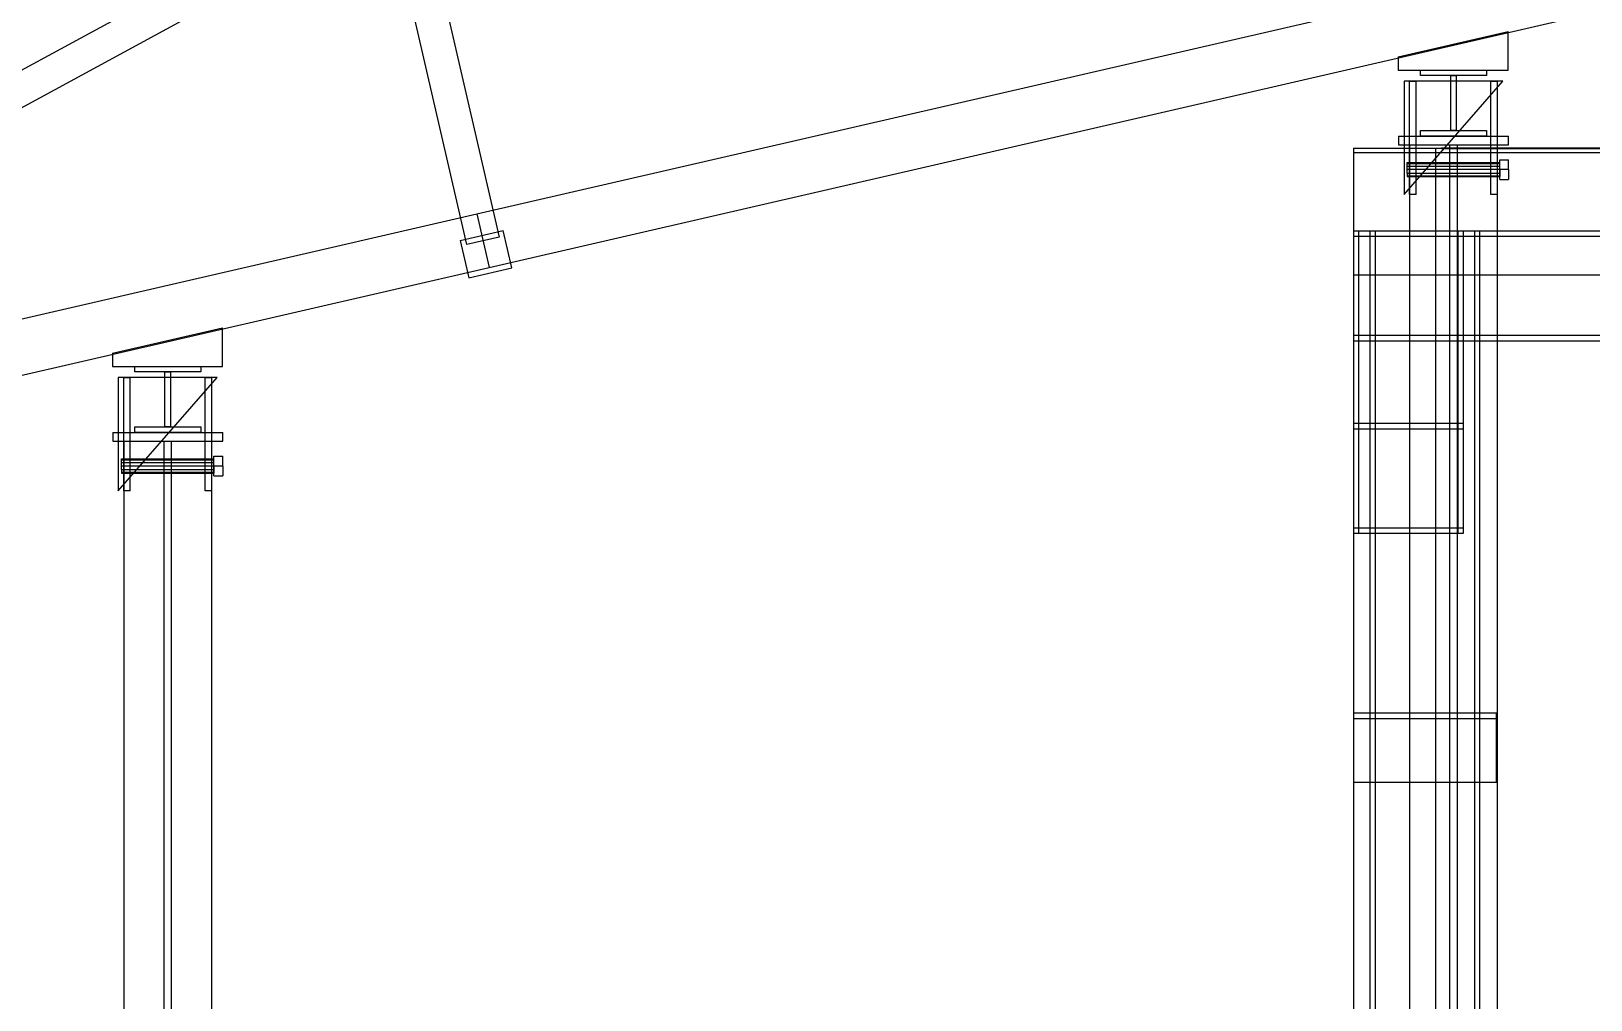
# Model space of a CAD drawing. Header units: millimetres. Extents: x -1970 to 59977, y -50268 to 6837.
# Drawn here: x 37637 to 39055, y 2226 to 3106 of the extents above; entities that cross this region are included whole.
import ezdxf

# ---------------------------------------------------------------- set-up
doc = ezdxf.new("R2010")
doc.units = ezdxf.units.MM
for name, color, linetype, lineweight in [('COTAS_O', 1, 'Continuous', 0), ('COTAS_P', 1, 'Continuous', 0), ('lateral_C03', 7, 'Continuous', 0), ('lateral_secador', 7, 'Continuous', 0)]:
    doc.layers.add(name, color=color, linetype=linetype, lineweight=lineweight)
doc.dimstyles.new('R19_100', dxfattribs={"dimtxt": 250, "dimasz": 150, "dimexe": 150, "dimexo": 80, "dimgap": 100, "dimtad": 1, "dimtih": 1, "dimtoh": 1, "dimdsep": 46, "dimcen": 0.09, "dimadec": 0, "dimazin": 0, "dimtfac": 1, "dimtdec": 4, "dimtofl": 0, "dimtmove": 0, "dimatfit": 3, "dimfxl": 1, "dimtolj": 1, "dimtzin": 0, "dimarcsym": 0})

# ---------------------------------------------------------------- blocks, each defined once
blk = doc.blocks.new('*D9')
at = {"layer": 'COTAS_P', "color": 0, "lineweight": -2, "transparency": 16777216}
for p, q in [((38921.3, 3578), (38703.4, 4523.2)), ((27384.7, 1760.7), (38591, 4343.3)), ((27422.7, 928), (27204.9, 1873.2))]:
    blk.add_line(p, q, dxfattribs=at)
at = {"layer": 'COTAS_P', "color": 0, "transparency": 16777216}
for points in [[(38585.4, 4367.7), (38596.6, 4319), (38737.1, 4377)], [(27379.1, 1785.1), (27390.3, 1736.3), (27238.5, 1727)]]:
    blk.add_solid(points, dxfattribs=at)
at = {"layer": 'Defpoints', "color": 0, "transparency": 16777216}
for p in [(38737.1, 4377), (38939.3, 3500), (27440.7, 850)]:
    blk.add_point(p, dxfattribs=at)
blk = doc.blocks.new('*D11')
at = {"layer": 'COTAS_P', "color": 0, "lineweight": -2, "transparency": 16777216}
for p, q in [((39019.3, 3500), (39489.3, 3500)), ((39339.3, 150), (39339.3, 3350)), ((39019.3, 0), (39489.3, 0))]:
    blk.add_line(p, q, dxfattribs=at)
at = {"layer": 'COTAS_P', "color": 0, "transparency": 16777216}
for points in [[(39314.3, 3350), (39364.3, 3350), (39339.3, 3500)], [(39314.3, 150), (39364.3, 150), (39339.3, 0)]]:
    blk.add_solid(points, dxfattribs=at)
at = {"layer": 'Defpoints', "color": 0, "transparency": 16777216}
for p in [(38939.3, 3500), (39339.3, 3500), (38939.3, 0)]:
    blk.add_point(p, dxfattribs=at)
blk = doc.blocks.new('*D23')
at = {"layer": 'COTAS_O', "color": 0, "lineweight": -2, "transparency": 16777216}
for p, q in [((38919.3, 3000), (39689.3, 3000)), ((39539.3, 150), (39539.3, 2850)), ((38919.3, 0), (39689.3, 0))]:
    blk.add_line(p, q, dxfattribs=at)
at = {"layer": 'COTAS_O', "color": 0, "transparency": 16777216}
for points in [[(39514.3, 2850), (39564.3, 2850), (39539.3, 3000)], [(39514.3, 150), (39564.3, 150), (39539.3, 0)]]:
    blk.add_solid(points, dxfattribs=at)
at = {"layer": 'Defpoints', "color": 0, "transparency": 16777216}
for p in [(38839.3, 3000), (39539.3, 3000), (38839.3, 0)]:
    blk.add_point(p, dxfattribs=at)

msp = doc.modelspace()

# ---------------------------------------------------------------- linework, layer by layer
at = {"layer": 'lateral_C03'}
for p, q in [((36871.153, 2659.536), (37965.492, 3254.496)), ((38033.048, 2912.481), (37958.04, 3237.949)), ((37987.273, 3244.686), (38062.282, 2919.218)), ((36885.482, 2633.179), (37979.821, 3228.139)), ((38042.051, 2940.211), (39016.507, 3164.787)), ((38053.279, 2891.488), (39027.736, 3116.064)), ((38880.066, 3083.058), (38980.066, 3106.104)), ((38980.066, 3071.058), (38980.066, 3106.104)), ((38880.066, 3083.058), (38880.066, 3071.058)), ((38880.066, 3071.058), (38980.066, 3071.058)), ((38900.29, 3066.058), (38900.29, 3071.058)), ((38900.29, 3071.058), (38960.29, 3071.058)), ((38960.29, 3066.058), (38900.29, 3066.058)), ((38927.79, 3016.058), (38927.79, 3066.058)), ((38927.79, 3066.058), (38932.79, 3066.058)), ((38932.79, 3066.058), (38932.79, 3016.058)), ((38960.29, 3071.058), (38960.29, 3066.058)), ((38885.29, 2958.058), (38975.29, 3061.058)), ((38975.29, 3061.058), (38885.29, 3061.058)), ((38885.29, 3061.058), (38885.29, 2958.058)), ((38890.29, 2958.058), (38890.29, 3061.058)), ((38890.29, 3061.058), (38896.29, 3061.058)), ((38896.29, 2958.058), (38896.29, 3061.058)), ((38964.29, 2958.058), (38964.29, 3061.058)), ((38964.29, 3061.058), (38970.29, 3061.058)), ((38970.29, 2958.058), (38970.29, 3061.058)), ((38880.29, 3011.058), (38980.29, 3011.058)), ((38880.29, 3011.058), (38880.29, 3003.058)), ((38900.29, 3011.058), (38900.29, 3016.058)), ((38900.29, 3016.058), (38960.29, 3016.058)), ((38960.29, 3011.058), (38900.29, 3011.058)), ((38932.79, 3016.058), (38927.79, 3016.058)), ((38960.29, 3016.058), (38960.29, 3011.058)), ((38980.29, 3003.058), (38980.29, 3011.058)), ((38880.29, 3003.058), (38980.29, 3003.058)), ((38890.29, 3003.058), (38970.29, 3003.058)), ((38890.29, 3003.058), (38890.29, 25)), ((38926.79, 3003.058), (38933.79, 3003.058)), ((38926.79, 3003.058), (38926.79, 25)), ((38933.79, 25), (38933.79, 3003.058)), ((38970.29, 25), (38970.29, 3003.058)), ((38888.29, 2986.1), (38888.29, 2986.958)), ((38888.29, 2986.958), (38972.29, 2986.958)), ((38888.29, 2983.758), (38888.29, 2986.1)), ((38888.29, 2986.1), (38972.29, 2986.1)), ((38888.29, 2980.558), (38888.29, 2983.758)), ((38888.29, 2983.758), (38972.29, 2983.758)), ((38888.29, 2977.358), (38888.29, 2980.558)), ((38972.29, 2980.558), (38888.29, 2980.558)), ((38972.29, 2980.558), (38972.29, 2989.564)), ((38972.29, 2989.564), (38980.29, 2989.564)), ((38972.29, 2986.1), (38972.29, 2986.958)), ((38972.29, 2983.758), (38972.29, 2986.1)), ((38972.29, 2980.558), (38972.29, 2983.758)), ((38972.29, 2980.558), (38972.29, 2977.358)), ((38972.29, 2971.551), (38972.29, 2980.558)), ((38980.29, 2980.558), (38972.29, 2980.558)), ((38980.29, 2980.558), (38980.29, 2989.564)), ((38980.29, 2980.558), (38980.29, 2971.551)), ((38888.29, 2977.358), (38888.29, 2975.015)), ((38888.29, 2977.358), (38972.29, 2977.358)), ((38888.29, 2975.015), (38888.29, 2974.158)), ((38888.29, 2975.015), (38972.29, 2975.015)), ((38888.29, 2974.158), (38972.29, 2974.158)), ((38972.29, 2977.358), (38972.29, 2975.015)), ((38972.29, 2975.015), (38972.29, 2974.158)), ((38972.29, 2971.551), (38980.29, 2971.551)), ((38896.29, 2958.058), (38890.29, 2958.058)), ((38970.29, 2958.058), (38964.29, 2958.058)), ((36872.703, 2670.719), (38042.051, 2940.211)), ((38042.051, 2940.211), (38053.279, 2891.488)), ((38027.053, 2916.23), (38066.031, 2925.213)), ((38073.892, 2891.107), (38066.031, 2925.213)), ((38027.053, 2916.23), (38034.913, 2882.124)), ((38062.282, 2919.218), (38033.048, 2912.481)), ((36883.932, 2621.996), (38053.279, 2891.488)), ((38034.913, 2882.124), (38073.892, 2891.107)), ((37710.718, 2813.566), (37810.718, 2836.613)), ((37810.718, 2801.566), (37810.718, 2836.613)), ((37710.718, 2813.566), (37710.718, 2801.566)), ((37710.718, 2801.566), (37810.718, 2801.566)), ((37730.943, 2796.566), (37730.943, 2801.566)), ((37730.943, 2801.566), (37790.943, 2801.566)), ((37790.943, 2796.566), (37730.943, 2796.566)), ((37758.443, 2746.566), (37758.443, 2796.566)), ((37758.443, 2796.566), (37763.443, 2796.566)), ((37763.443, 2796.566), (37763.443, 2746.566)), ((37790.943, 2801.566), (37790.943, 2796.566)), ((37715.943, 2688.566), (37805.943, 2791.566)), ((37805.943, 2791.566), (37715.943, 2791.566)), ((37715.943, 2791.566), (37715.943, 2688.566)), ((37720.943, 2688.566), (37720.943, 2791.566)), ((37720.943, 2791.566), (37726.943, 2791.566)), ((37726.943, 2688.566), (37726.943, 2791.566)), ((37794.943, 2688.566), (37794.943, 2791.566)), ((37794.943, 2791.566), (37800.943, 2791.566)), ((37800.943, 2688.566), (37800.943, 2791.566)), ((37710.943, 2741.566), (37810.943, 2741.566)), ((37710.943, 2741.566), (37710.943, 2733.566)), ((37730.943, 2741.566), (37730.943, 2746.566)), ((37730.943, 2746.566), (37790.943, 2746.566)), ((37790.943, 2741.566), (37730.943, 2741.566)), ((37763.443, 2746.566), (37758.443, 2746.566)), ((37790.943, 2746.566), (37790.943, 2741.566)), ((37810.943, 2733.566), (37810.943, 2741.566)), ((37710.943, 2733.566), (37810.943, 2733.566)), ((37720.943, 2733.566), (37800.943, 2733.566)), ((37720.943, 2733.566), (37720.943, 25)), ((37757.443, 2733.566), (37764.443, 2733.566)), ((37757.443, 2733.566), (37757.443, 25)), ((37764.443, 25), (37764.443, 2733.566)), ((37800.943, 25), (37800.943, 2733.566)), ((37718.943, 2716.609), (37718.943, 2717.466)), ((37718.943, 2717.466), (37802.943, 2717.466)), ((37718.943, 2714.266), (37718.943, 2716.609)), ((37718.943, 2716.609), (37802.943, 2716.609)), ((37718.943, 2711.066), (37718.943, 2714.266)), ((37718.943, 2714.266), (37802.943, 2714.266)), ((37718.943, 2707.866), (37718.943, 2711.066)), ((37802.943, 2711.066), (37718.943, 2711.066)), ((37802.943, 2711.066), (37802.943, 2720.073)), ((37802.943, 2720.073), (37810.943, 2720.073)), ((37802.943, 2716.609), (37802.943, 2717.466)), ((37802.943, 2714.266), (37802.943, 2716.609)), ((37802.943, 2711.066), (37802.943, 2714.266)), ((37802.943, 2711.066), (37802.943, 2707.866)), ((37802.943, 2702.06), (37802.943, 2711.066)), ((37810.943, 2711.066), (37802.943, 2711.066)), ((37810.943, 2711.066), (37810.943, 2720.073)), ((37810.943, 2711.066), (37810.943, 2702.06)), ((37718.943, 2707.866), (37718.943, 2705.524)), ((37718.943, 2707.866), (37802.943, 2707.866)), ((37718.943, 2705.524), (37718.943, 2704.666)), ((37718.943, 2705.524), (37802.943, 2705.524)), ((37718.943, 2704.666), (37802.943, 2704.666)), ((37802.943, 2707.866), (37802.943, 2705.524)), ((37802.943, 2705.524), (37802.943, 2704.666)), ((37802.943, 2702.06), (37810.943, 2702.06)), ((37726.943, 2688.566), (37720.943, 2688.566)), ((37800.943, 2688.566), (37794.943, 2688.566))]:
    msp.add_line(p, q, dxfattribs=at)
at = {"layer": 'lateral_secador'}
for p, q in [((38839.253, 3000), (38914.253, 3000)), ((38839.253, 3000), (38839.253, 2750)), ((38839.253, 3000), (38839.253, 0)), ((38839.253, 3000), (39589.253, 3000)), ((38839.253, 3000), (38839.253, 2996)), ((38839.253, 2996), (39589.253, 2996)), ((38914.253, 2750), (38914.253, 3000)), ((38914.253, 0), (38914.253, 3000)), ((38839.253, 2925), (39839.253, 2925)), ((38839.253, 2925), (38839.253, 0)), ((38839.253, 2925), (58839.253, 2925)), ((38839.253, 2925), (38839.253, 2885)), ((38839.253, 2925), (38839.253, 2920)), ((38839.253, 2925), (38939.253, 2925)), ((38839.253, 2925), (38839.253, 2650)), ((38839.253, 2925), (38844.253, 2925)), ((38844.253, 2650), (38844.253, 2925)), ((38854.253, 2925), (38954.253, 2925)), ((38854.253, 2925), (38854.253, 20)), ((38854.253, 2925), (38859.253, 2925)), ((38859.253, 20), (38859.253, 2925)), ((38934.253, 2925), (38939.253, 2925)), ((38934.253, 2925), (38934.253, 2650)), ((38939.253, 2650), (38939.253, 2925)), ((38949.253, 2925), (38954.253, 2925)), ((38949.253, 2925), (38949.253, 20)), ((38954.253, 20), (38954.253, 2925)), ((38839.253, 2920), (58839.253, 2920)), ((38839.253, 2920), (38839.253, 2830)), ((38839.253, 2885), (58839.253, 2885)), ((38839.253, 2830), (58839.253, 2830)), ((38839.253, 2830), (38839.253, 2825)), ((38839.253, 2825), (58839.253, 2825)), ((38839.253, 2750), (38914.253, 2750)), ((38839.253, 2750), (38839.253, 0)), ((38839.253, 2750), (38939.253, 2750)), ((38839.253, 2750), (38839.253, 2745)), ((38839.253, 2745), (38939.253, 2745)), ((38839.253, 2745), (38844.253, 2745)), ((38839.253, 2745), (38839.253, 2655)), ((38844.253, 2655), (38844.253, 2745)), ((38914.253, 0), (38914.253, 2750)), ((38934.253, 2745), (38939.253, 2745)), ((38934.253, 2745), (38934.253, 2655)), ((38939.253, 2745), (38939.253, 2750)), ((38939.253, 2655), (38939.253, 2745)), ((38839.253, 2655), (38939.253, 2655)), ((38839.253, 2655), (38839.253, 2650)), ((38839.253, 2655), (38844.253, 2655)), ((38934.253, 2655), (38939.253, 2655)), ((38939.253, 2650), (38939.253, 2655)), ((38839.253, 2650), (38939.253, 2650)), ((38839.253, 2650), (38844.253, 2650)), ((38934.253, 2650), (38939.253, 2650)), ((38839.253, 2486.5), (38969.253, 2486.5)), ((38839.253, 2486.5), (38839.253, 2423.5)), ((38839.253, 2486.5), (38839.253, 2481.5)), ((38969.253, 2423.5), (38969.253, 2486.5)), ((38969.253, 2481.5), (38969.253, 2486.5)), ((38839.253, 2481.5), (38969.253, 2481.5)), ((38839.253, 2423.5), (38969.253, 2423.5))]:
    msp.add_line(p, q, dxfattribs=at)

# ---------------------------------------------------------------- dimensions: what is measured, and where the dimension line sits
at = {"layer": 'COTAS_O'}
dim = msp.add_aligned_dim(p1=(38839.253, 0), p2=(38839.253, 3000), distance=-700, text='<> O', dimstyle='R19_100', dxfattribs=at)
dim.commit()
dim.dimension.update_dxf_attribs({"geometry": '*D23', "text_midpoint": (39539.253, 1500)})
at = {"layer": 'COTAS_P'}
for p1, distance, picture, middle in [((27440.666, 850), 900, '*D9', (32987.841, 3052.011)), ((38939.253, 0), -400, '*D11', (39339.253, 1750))]:
    dim = msp.add_aligned_dim(p1=p1, p2=(38939.253, 3500), distance=distance, text='<> P', dimstyle='R19_100', dxfattribs=at)
    dim.commit()
    dim.dimension.update_dxf_attribs({"geometry": picture, "text_midpoint": middle})

doc.saveas('drawing.dxf')
